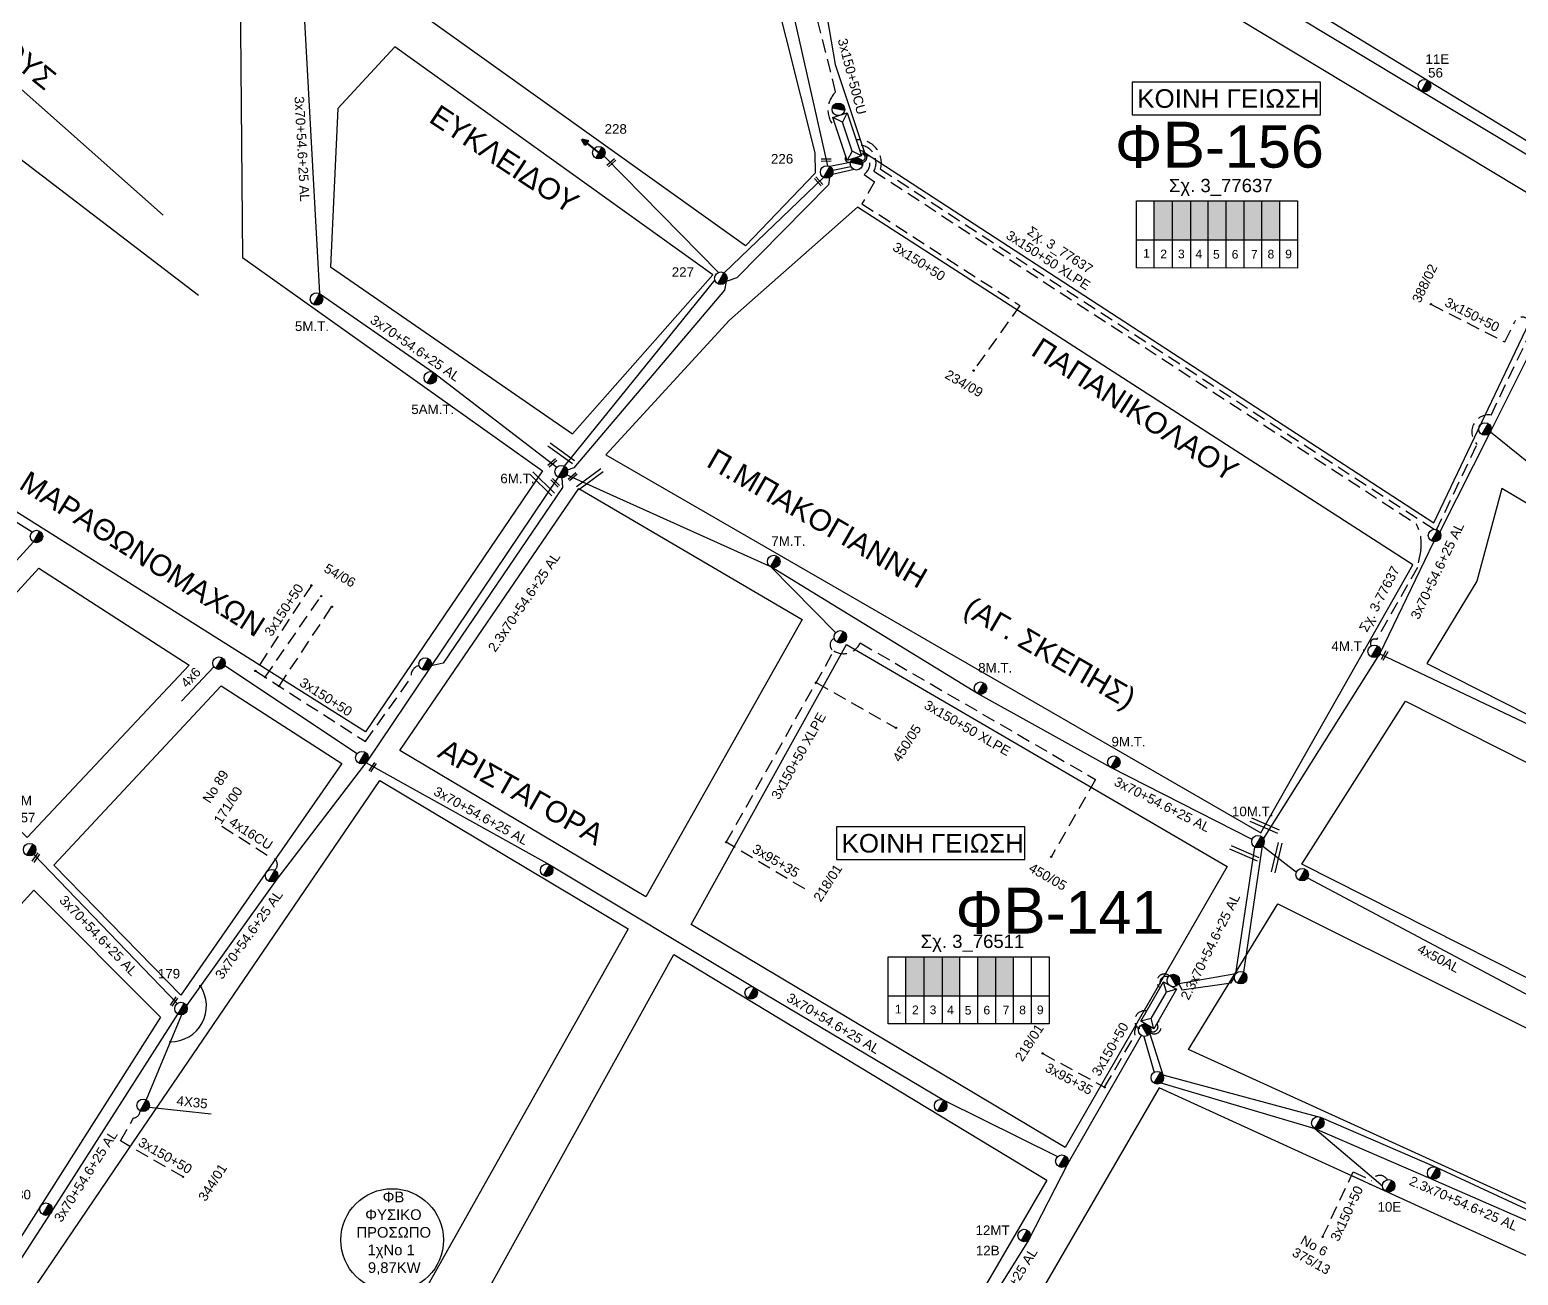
# Model space of a CAD drawing. Header units: millimetres. Extents: x 1138 to 9186, y 1584 to 2927.
# Drawn here: x 8477.2 to 8757.7, y 2413.9 to 2648.6 of the extents above; entities that cross this region are included whole.
import ezdxf
from ezdxf.enums import TextEntityAlignment as Align

# ---------------------------------------------------------------- set-up
doc = ezdxf.new("R2010")
doc.units = ezdxf.units.MM
doc.linetypes.add('DASHED', pattern=[19.05, 12.7, -6.35])
for name, color, linetype, lineweight in [('3x150+50', 7, 'Continuous', 30), ('3x150+50 XLPE', 7, 'SYN_LINE', 30), ('3x150+50CU', 7, 'Continuous', 30), ('3x70+54.6+25 AL', 7, 'SYN_LINE', 30), ('3x95+35', 7, 'Continuous', 30), ('4x120+25 AL', 7, 'SYN_LINE', 30), ('4x16CU', 7, 'Continuous', 30), ('4X35', 7, 'DASHED', 30), ('4x50AL', 7, 'Continuous', 30), ('4x6', 7, 'SYN_LINE', 30), ('Υπόβαθρο ΔΕΗ', 7, 'Continuous', 30)]:
    doc.layers.add(name, color=color, linetype=linetype, lineweight=lineweight)
for name, color, linetype in [('Pillar OTE', 7, 'Continuous'), ('TEXT ΚΑΛΩΔΙΩΝ', 7, 'Continuous'), ('Άγνωστα', 7, 'Continuous'), ('Επίτονοι', 7, 'Continuous'), ('Επιγραφές - Σχήματα', 7, 'Continuous'), ('Καλώδια ΧΤ   3x150AL+50CU', 7, 'DASHED'), ('Μηχανική τομή', 7, 'Continuous'), ('Στύλος ΦΜ', 7, 'Continuous'), ('Στύλος ΦΜ @ 1', 7, 'Continuous'), ('Συνδέσεις', 7, 'Continuous'), ('Τομή', 7, 'Continuous'), ('Υποσταθμός εναέριος 2 στύλων', 7, 'Continuous'), ('Υποσταθμός πόλεως', 7, 'Continuous')]:
    doc.layers.add(name, color=color, linetype=linetype)
doc.styles.add('arial', font='arial.ttf')
doc.styles.get("Standard").update_dxf_attribs({"font": 'arial.ttf'})
doc.linetypes.add('SYN_LINE', pattern='A,0.5,-0.0001,["/\\/\\/\\/",Standard,S=0.1,R=0,X=0,Y=-0.05],-0.25', length=0.7501)

# ---------------------------------------------------------------- blocks, each defined once
blk = doc.blocks.new('ΥΠΑΡΧΩΝ ΤΣΙΜΕΝΤΕΝΙΟΣ ΣΤΥΛΟΣ')
at = {"layer": 'Στύλος ΦΜ'}
blk.add_hatch(color=7, dxfattribs=at).paths.add_polyline_path([(-1.29, -2.28, 0.574793), (2.62, 0, 0.268822), (1.3, 2.27)])
at = {"layer": 'Στύλος ΦΜ', "color": 7}
blk.add_line((-1.29, -2.28), (1.3, 2.27), dxfattribs=at)
blk.add_circle((0, 0), 2.62, dxfattribs=at)
at = {"layer": 'Στύλος ΦΜ', "flags": 4}
for tag, p in [('ΤΥΠΟΣ', (-4.91, 3.03)), ('ΑΡΙΘΜΟΣ', (-4.68, 8.05))]:
    blk.add_attdef(tag, p, '', height=4, dxfattribs=at)
blk = doc.blocks.new('ΥΠΟΣΤΑΘΜΟΣ ΕΝΑΕΡΙΟΣ ΕΠΙ 2 ΣΤΥΛΩΝ')
at = {"layer": 'Υποσταθμός εναέριος 2 στύλων', "linetype": 'Continuous'}
for points in [[(-11.97, -2.11, 0.574793), (-8.45, -0.07, 0.268822), (-9.64, 1.98)], [(9.68, -2.15, 0.574793), (13.19, -0.1, 0.268822), (12.01, 1.95)]]:
    blk.add_hatch(color=256, dxfattribs=at).paths.add_polyline_path(points)
for p, q in [((-11.97, -2.11), (-9.64, 1.98)), ((9.68, -2.15), (12.01, 1.95))]:
    blk.add_line(p, q, dxfattribs=at)
for centre in [(-10.81, -0.07), (10.84, -0.1)]:
    blk.add_circle(centre, 2.36, dxfattribs=at)
at = {"layer": 'Υποσταθμός πόλεως', "linetype": 'Continuous', "ltscale": 40}
blk.add_lwpolyline([(-8.57, 2.82), (8.57, 2.82), (8.57, -2.82), (-8.57, -2.82)], close=True, dxfattribs=at)
for points in [[(-5.75, 0), (-8.57, 2.82)], [(-8.57, -2.82), (-5.75, 0)], [(-5.75, 0), (5.75, 0)], [(5.75, 0), (8.57, 2.82)], [(8.57, -2.82), (5.75, 0)]]:
    blk.add_lwpolyline(points, dxfattribs=at)
at = {"layer": 'Υποσταθμός εναέριος 2 στύλων', "ltscale": 40, "flags": 1}
for tag, p in [('ΜΕΤΑΣΧΗΜΑΤΙΣΜΟΣ', (14.09, 2.51)), ('ΙΣΧΥΣ', (14.07, -0.28)), ('ΑΡΙΘΜΟΣ', (14.19, -3))]:
    blk.add_attdef(tag, p, '', height=1.8, dxfattribs=at)
blk = doc.blocks.new('ΕΠΙΤΟΝΟΣ')
at = {"layer": 'Επίτονοι', "lineweight": 40, "ltscale": 40}
blk.add_hatch(color=256, dxfattribs=at).paths.add_polyline_path([(-1.13, 6.47), (0, 9.1), (1.13, 6.47)])
for p, q in [((-1.13, 6.47), (0, 9.1)), ((1.13, 6.47), (-1.13, 6.47)), ((-1.13, 6.47), (0, 6.47)), ((0, 9.1), (1.13, 6.47)), ((0, 6.47), (0, 0))]:
    blk.add_line(p, q, dxfattribs=at)
blk = doc.blocks.new('ΤΟΜΗ')
at = {"layer": 'Τομή', "ltscale": 40}
for p, q in [((-5.7, 0), (17.1, 0)), ((-5.7, -2.8), (17.1, -2.8))]:
    blk.add_line(p, q, dxfattribs=at)
blk = doc.blocks.new('ΜΗΧΑΝΙΚΗ ΤΟΜΗ')
at = {"layer": 'Μηχανική τομή', "ltscale": 40}
for p, q in [((-1.9, 0.8), (5.7, 0.8)), ((-1.9, -0.8), (5.7, -0.8))]:
    blk.add_line(p, q, dxfattribs=at)
blk = doc.blocks.new('_ΣΥΝΔΕΣΗ')
at = {"layer": 'Συνδέσεις', "linetype": 'SYN_LINE', "ltscale": 40}
blk.add_hatch(color=256, dxfattribs=at).paths.add_polyline_path([(0.5, 0, 1), (-0.5, 0, 1)])
at = {"layer": 'Συνδέσεις'}
blk.add_circle((0, 0), 0.5, dxfattribs=at)

msp = doc.modelspace()

# ---------------------------------------------------------------- hatches: boundary and pattern name
at = {"layer": 'Καλώδια ΧΤ   3x150AL+50CU', "linetype": 'DASHED', "lineweight": -3, "ltscale": 0.2}
h = msp.add_hatch(color=1, dxfattribs=at)
h.dxf.hatch_style = 1
h.paths.add_polyline_path([(8692.54, 2616.39), (8689.1, 2616.39), (8689.1, 2609.03), (8692.54, 2609.03)])
h = msp.add_hatch(color=62, dxfattribs=at)
h.dxf.hatch_style = 1
h.paths.add_polyline_path([(8692.54, 2609.03), (8695.98, 2609.02), (8695.98, 2616.39), (8692.54, 2616.39)])
h = msp.add_hatch(color=151, dxfattribs=at)
h.dxf.hatch_style = 1
h.paths.add_polyline_path([(8699.28, 2616.39), (8695.98, 2616.39), (8695.98, 2609.02), (8699.28, 2609.02)])
h = msp.add_hatch(color=6, dxfattribs=at)
h.dxf.hatch_style = 1
h.paths.add_polyline_path([(8702.57, 2616.39), (8699.28, 2616.39), (8699.28, 2609.02), (8702.57, 2609.02)])
h = msp.add_hatch(color=2, dxfattribs=at)
h.dxf.hatch_style = 1
h.paths.add_polyline_path([(8705.96, 2616.38), (8702.66, 2616.38), (8702.66, 2609.02), (8705.96, 2609.01)])
h = msp.add_hatch(color=27, dxfattribs=at)
h.dxf.hatch_style = 1
h.paths.add_polyline_path([(8709.36, 2616.38), (8706.06, 2616.38), (8706.06, 2609.01), (8709.36, 2609.01)])
h = msp.add_hatch(color=30, dxfattribs=at)
h.dxf.hatch_style = 1
h.paths.add_polyline_path([(8712.69, 2616.38), (8709.4, 2616.38), (8709.4, 2609.01), (8712.69, 2609.01)])
h = msp.add_hatch(color=1, dxfattribs=at)
h.dxf.hatch_style = 1
h.paths.add_polyline_path([(8645.75, 2473.91), (8642.31, 2473.91), (8642.31, 2466.55), (8645.75, 2466.55)])
h = msp.add_hatch(color=85, dxfattribs=at)
h.dxf.hatch_style = 1
h.paths.add_polyline_path([(8645.75, 2466.55), (8649.19, 2466.55), (8649.19, 2473.91), (8645.75, 2473.91)])
h = msp.add_hatch(color=173, dxfattribs=at)
h.dxf.hatch_style = 1
h.paths.add_polyline_path([(8652.49, 2473.91), (8649.19, 2473.91), (8649.19, 2466.55), (8652.49, 2466.54)])
h = msp.add_hatch(color=2, dxfattribs=at)
h.dxf.hatch_style = 1
h.paths.add_polyline_path([(8659.17, 2473.91), (8655.88, 2473.91), (8655.87, 2466.54), (8659.17, 2466.54)])
h = msp.add_hatch(color=30, dxfattribs=at)
h.dxf.hatch_style = 1
h.paths.add_polyline_path([(8662.57, 2473.9), (8659.27, 2473.9), (8659.27, 2466.54), (8662.57, 2466.53)])

# ---------------------------------------------------------------- linework, layer by layer
at = {"lineweight": -3, "ltscale": 0.2}
msp.add_circle((8545.52, 2420.51), 9.67, dxfattribs=at)
at = {"layer": '3x150+50', "color": 30, "linetype": 'DASHED', "lineweight": -3, "ltscale": 0.2}
for points in [[(8633.59, 2625.93, -0.655441), (8634.43, 2621.37), (8636.39, 2619.94), (8634.03, 2615.84), (8663.81, 2596.65), (8655.08, 2584.39)], [(8691.95, 2470.31, 1.061208), (8690.25, 2468.06, -1.390738)]]:
    msp.add_lwpolyline(points, format="xyb", dxfattribs=at)
at = {"layer": '3x150+50', "color": 6, "linetype": 'DASHED', "lineweight": -3, "ltscale": 0.2}
msp.add_lwpolyline([(8741.25, 2596.89), (8755.15, 2589.78), (8757.09, 2593.63, -0.764867), (8759.95, 2593.05, -0.710555)], format="xyb", dxfattribs=at)
at = {"layer": '3x150+50', "color": 27, "linetype": 'DASHED', "lineweight": -3, "ltscale": 0.2}
msp.add_lwpolyline([(8530.29, 2543.89), (8519.76, 2527.78), (8540.47, 2514.46), (8549.12, 2526.54, -0.403876), (8550.6, 2528.8, 624.858753)], format="xyb", dxfattribs=at)
for points in [[(8521.59, 2526.6), (8532.14, 2541.89)], [(8524.2, 2524.92), (8534.16, 2539.88)]]:
    msp.add_lwpolyline(points, dxfattribs=at)
at = {"layer": '3x150+50', "color": 2, "linetype": 'DASHED', "lineweight": -3, "ltscale": 0.2}
msp.add_lwpolyline([(8691.75, 2470.1, 0.773606), (8690.43, 2468.38, 0.224021)], format="xyb", dxfattribs=at)
at = {"layer": '3x150+50', "color": 173, "linetype": 'DASHED', "lineweight": -3, "ltscale": 0.2}
for points in [[(8686.18, 2460.41, -0.814878), (8687.72, 2463.66, 15.444082)], [(8679.77, 2449.3), (8685.47, 2459.12, -0.236374), (8685.8, 2460.79)], [(8720.84, 2421.1), (8726.62, 2433.37), (8730.1, 2431.74, -0.59204), (8733.04, 2431.88, 14.319784)]]:
    msp.add_lwpolyline(points, format="xyb", dxfattribs=at)
at = {"layer": '3x150+50', "color": 85, "linetype": 'DASHED', "lineweight": -3, "ltscale": 0.2}
for points in [[(8688.39, 2459.6, 1.009917), (8689.85, 2461.73, 107.592103)], [(8506.14, 2432.42), (8494.34, 2439.17), (8496.79, 2443.51, 0.391225), (8498.02, 2444.86, -1.832592)]]:
    msp.add_lwpolyline(points, format="xyb", dxfattribs=at)
at = {"layer": '3x150+50', "color": 1, "linetype": 'DASHED', "lineweight": -3, "ltscale": 0.2}
msp.add_lwpolyline([(8688.46, 2459.84, 0.797207), (8689.61, 2461.31, -90.150079)], format="xyb", dxfattribs=at)
at = {"layer": '3x150+50 XLPE', "color": 2, "linetype": 'DASHED', "lineweight": -3, "ltscale": 0.2}
for points in [[(8632.95, 2627.86, -0.533135), (8637.52, 2622.34), (8742.22, 2554.22), (8749.96, 2570.48, -0.729508), (8752.59, 2576.01), (8759.28, 2590.04, 0.876727), (8762.02, 2595.78), (8771.41, 2615.52, -0.977185), (8771.6, 2616.93)], [(8608.47, 2495.48), (8628.75, 2531.54, -0.635116), (8628.82, 2533.91, -1.494871)], [(8628.75, 2531.54, 0.451055), (8633.71, 2533.04), (8678.04, 2507.31), (8669.69, 2492.7)]]:
    msp.add_lwpolyline(points, format="xyb", dxfattribs=at)
at = {"layer": '3x150+50 XLPE', "color": 6, "linetype": 'DASHED', "lineweight": -3, "ltscale": 0.2}
msp.add_lwpolyline([(8633.28, 2626.87, -0.584401), (8636.28, 2621.96), (8738.55, 2555.42, -0.153113), (8739.36, 2550.62), (8738.71, 2547.29), (8731.01, 2533.7, 0.778187), (8729.99, 2532.51)], format="xyb", dxfattribs=at)
at = {"layer": '3x150+50 XLPE', "color": 27, "linetype": 'DASHED', "lineweight": -3, "ltscale": 0.2}
msp.add_lwpolyline([(8634.14, 2623.65, 1.119608), (8633.77, 2625.39, -0.01958)], format="xyb", dxfattribs=at)
at = {"layer": '3x150+50 XLPE', "color": 62, "linetype": 'DASHED', "lineweight": -3, "ltscale": 0.2}
msp.add_lwpolyline([(8633.99, 2624, 1.302941), (8633.85, 2625.15, 1.286004)], format="xyb", dxfattribs=at)
at = {"layer": '3x150+50 XLPE', "color": 1, "linetype": 'DASHED', "lineweight": -3, "ltscale": 0.2}
msp.add_lwpolyline([(8631.89, 2623.73, -0.815399), (8631.02, 2624.73, -1.132068)], format="xyb", dxfattribs=at)
at = {"layer": '3x150+50 XLPE', "color": 2, "linetype": 'DASHED', "lineweight": -3, "ltscale": 0.2}
msp.add_lwpolyline([(8625.4, 2525.59), (8640.45, 2517.06)], dxfattribs=at)
at = {"layer": '3x150+50CU', "color": 151, "linetype": 'DASHED', "lineweight": -3, "ltscale": 0.2}
msp.add_lwpolyline([(8645.3, 2655.13), (8625.61, 2650.48), (8629.04, 2636.85, 0.441338), (8629.31, 2629.89, -56.532662)], format="xyb", dxfattribs=at)
at = {"layer": '3x70+54.6+25 AL', "color": 62, "linetype": 'SYN_LINE', "lineweight": -3, "ltscale": 15}
for points in [[(8649.9, 2692.8), (8680.97, 2672.24), (8712.73, 2653.13), (8739.47, 2637.06), (8771.36, 2617.88)], [(8627.61, 2622.97), (8619.36, 2659.53)]]:
    msp.add_lwpolyline(points, dxfattribs=at)
at = {"layer": '3x70+54.6+25 AL', "color": 151, "linetype": 'SYN_LINE', "lineweight": -3, "ltscale": 15}
msp.add_lwpolyline([(8528.84, 2653.63), (8531.85, 2598.89), (8553.3, 2584.05), (8576.55, 2566.16)], dxfattribs=at)
at = {"layer": '3x70+54.6+25 AL', "color": 1, "linetype": 'SYN_LINE', "lineweight": -3, "ltscale": 15}
for points in [[(8607, 2602.87), (8585.46, 2624.82)], [(8626.81, 2620.79), (8608.05, 2602.81)], [(8606.32, 2601.49), (8577.96, 2566.34)], [(8505.01, 2465.06), (8477.99, 2493.2)], [(8432.59, 2367.19), (8442.38, 2376.84), (8460.82, 2394.08), (8481.26, 2425.69), (8505.15, 2463.1)], [(8690.74, 2451.63), (8720.54, 2443.6), (8742.34, 2434.15), (8774.17, 2419.41), (8783.32, 2455.86)]]:
    msp.add_lwpolyline(points, dxfattribs=at)
at = {"layer": '3x70+54.6+25 AL', "color": 1, "linetype": 'SYN_LINE', "lineweight": -3, "ltscale": 5}
msp.add_lwpolyline([(8631.85, 2623.59), (8627.98, 2622.84)], dxfattribs=at)
at = {"layer": '3x70+54.6+25 AL', "color": 62, "linetype": 'SYN_LINE', "lineweight": -3, "ltscale": 4}
msp.add_lwpolyline([(8631.96, 2622.81), (8628.54, 2622.07)], dxfattribs=at)
at = {"layer": '3x70+54.6+25 AL', "color": 27, "linetype": 'SYN_LINE', "lineweight": -3, "ltscale": 15}
for points in [[(8627.95, 2620.78), (8627.75, 2619.37), (8610.45, 2601.86), (8608.46, 2601.16), (8608.12, 2599.53), (8579.78, 2566.04), (8578.52, 2565.6)], [(8577.51, 2564.15), (8577.64, 2562.32), (8555.1, 2529.26), (8552.87, 2528.76)]]:
    msp.add_lwpolyline(points, dxfattribs=at)
at = {"layer": '3x70+54.6+25 AL', "color": 27, "linetype": 'SYN_LINE', "lineweight": -3, "ltscale": 5}
msp.add_lwpolyline([(8632.56, 2622.26), (8628.48, 2621.37)], dxfattribs=at)
at = {"layer": '3x70+54.6+25 AL', "color": 6, "linetype": 'SYN_LINE', "lineweight": -3, "ltscale": 15}
for points in [[(8742.95, 2553.91), (8752.47, 2572.82), (8762.09, 2592.05), (8772.98, 2616.59)], [(8752.47, 2572.82), (8765.48, 2562.35), (8797.24, 2543.27), (8819.28, 2529.92)], [(8709.71, 2496.13), (8731.65, 2531.02), (8741.82, 2552.13)], [(8731.65, 2531.02), (8759.97, 2517.54)]]:
    msp.add_lwpolyline(points, dxfattribs=at)
at = {"layer": '3x70+54.6+25 AL', "color": 85, "linetype": 'SYN_LINE', "lineweight": -3, "ltscale": 15}
for points in [[(8576.8, 2564.3), (8552.69, 2528.39), (8540.91, 2510.98), (8523.8, 2488.54), (8506.75, 2464.71)], [(8513.98, 2528.82), (8538.92, 2512.19)], [(8540.54, 2510.49), (8575.2, 2491.23), (8613.75, 2468.12), (8649.46, 2446.86)], [(8505.82, 2462.95), (8499.18, 2446.91)], [(8686.68, 2459.05), (8672.82, 2434.93), (8665.42, 2420.5), (8647.76, 2392.11)], [(8649.46, 2446.86), (8670.91, 2436.22)]]:
    msp.add_lwpolyline(points, dxfattribs=at)
at = {"layer": '3x70+54.6+25 AL', "color": 2, "linetype": 'SYN_LINE', "lineweight": -3, "ltscale": 15}
for points in [[(8707.56, 2496.02), (8680.93, 2509.56), (8655.81, 2523.49), (8616.84, 2547.37), (8578.4, 2564.73)], [(8616.84, 2547.37), (8629.08, 2534.99)], [(8705.99, 2470.99), (8709.51, 2494.78)]]:
    msp.add_lwpolyline(points, dxfattribs=at)
at = {"layer": '3x70+54.6+25 AL', "color": 133, "linetype": 'SYN_LINE', "lineweight": -3, "ltscale": 15}
msp.add_lwpolyline([(8450.63, 2522.75), (8467, 2540.19), (8477.93, 2552.09)], dxfattribs=at)
at = {"layer": '3x70+54.6+25 AL', "color": 30, "linetype": 'SYN_LINE', "lineweight": -3, "ltscale": 13}
msp.add_lwpolyline([(8693.75, 2468.85), (8704.49, 2470.72), (8708.08, 2494.57)], dxfattribs=at)
at = {"layer": '3x70+54.6+25 AL', "color": 2, "linetype": 'SYN_LINE', "lineweight": -3, "ltscale": 10}
msp.add_lwpolyline([(8693.75, 2468.85), (8694.3, 2467.66), (8703.6, 2469), (8704.22, 2470.01)], dxfattribs=at)
at = {"layer": '3x70+54.6+25 AL', "color": 173, "linetype": 'SYN_LINE', "lineweight": -3, "ltscale": 9}
msp.add_lwpolyline([(8687.18, 2458.88), (8689.11, 2452.11)], dxfattribs=at)
at = {"layer": '3x70+54.6+25 AL', "color": 1, "linetype": 'SYN_LINE', "lineweight": -3, "ltscale": 10}
msp.add_lwpolyline([(8688.28, 2459.39), (8690.74, 2451.63)], dxfattribs=at)
at = {"layer": '3x70+54.6+25 AL', "color": 173, "linetype": 'SYN_LINE', "lineweight": -3, "ltscale": 15}
for points in [[(8690.34, 2450.11), (8719.37, 2441.55), (8741.18, 2432.1), (8772.41, 2418.45)], [(8719.37, 2441.55), (8732.11, 2430.73)]]:
    msp.add_lwpolyline(points, dxfattribs=at)
at = {"layer": '3x95+35', "color": 2, "linetype": 'DASHED', "lineweight": -3, "ltscale": 0.2}
msp.add_lwpolyline([(8623.25, 2486.67), (8608.47, 2495.48)], dxfattribs=at)
at = {"layer": '3x95+35', "color": 173, "linetype": 'DASHED', "lineweight": -3, "ltscale": 0.2}
msp.add_lwpolyline([(8668.1, 2455.65), (8679.77, 2449.3)], dxfattribs=at)
at = {"layer": '4x120+25 AL', "color": 133, "linetype": 'SYN_LINE', "lineweight": -3, "ltscale": 15}
msp.add_lwpolyline([(8477.69, 2553.96), (8459.03, 2565.55)], dxfattribs=at)
at = {"layer": '4x16CU', "color": 85, "linetype": 'DASHED', "lineweight": -3, "ltscale": 0.2}
msp.add_lwpolyline([(8513.44, 2498.53), (8522.46, 2492.75, -0.679286), (8523.4, 2490.2, -7.9032)], format="xyb", dxfattribs=at)
at = {"layer": '4X35', "color": 85, "linetype": 'SYN_LINE', "lineweight": -3, "ltscale": 15}
msp.add_lwpolyline([(8499.73, 2445.56), (8511.42, 2444.29)], dxfattribs=at)
at = {"layer": '4x50AL', "color": 1, "linetype": 'Continuous', "lineweight": -3, "ltscale": 0.2}
for points in [[(8709.51, 2494.78), (8715.9, 2489.85)], [(8718.01, 2488.79), (8759.69, 2466.59), (8783.32, 2455.86), (8806.91, 2443.06), (8833.02, 2429.28), (8859.3, 2417.86)]]:
    msp.add_lwpolyline(points, dxfattribs=at)
at = {"layer": '4x6', "color": 85, "linetype": 'SYN_LINE', "lineweight": -3, "ltscale": 10}
msp.add_lwpolyline([(8505.82, 2522.08), (8511.93, 2528.53)], dxfattribs=at)
at = {"layer": 'Pillar OTE', "lineweight": -3, "ltscale": 40}
for points in [[(8685.77, 2603.75), (8685.77, 2616.39), (8716.11, 2616.39), (8716.1, 2603.72), (8685.77, 2603.75)], [(8689.1, 2603.75), (8689.1, 2616.39)], [(8692.54, 2603.74), (8692.54, 2616.39)], [(8695.98, 2603.74), (8695.98, 2616.39)], [(8699.28, 2603.74), (8699.28, 2616.39)], [(8702.66, 2603.73), (8702.66, 2616.39)], [(8706.06, 2603.73), (8706.06, 2616.39)], [(8709.4, 2603.73), (8709.4, 2616.39)], [(8712.78, 2603.72), (8712.79, 2616.39)], [(8685.77, 2609.03), (8716.1, 2609)], [(8638.98, 2461.27), (8638.98, 2473.91), (8669.32, 2473.91), (8669.32, 2461.25), (8638.98, 2461.28)], [(8642.31, 2461.27), (8642.31, 2473.91)], [(8645.75, 2461.27), (8645.75, 2473.91)], [(8649.19, 2461.27), (8649.19, 2473.91)], [(8652.49, 2461.26), (8652.49, 2473.91)], [(8655.87, 2461.26), (8655.88, 2473.91)], [(8659.27, 2461.26), (8659.27, 2473.91)], [(8662.61, 2461.25), (8662.61, 2473.91)], [(8666, 2461.25), (8666, 2473.91)], [(8638.98, 2466.56), (8669.32, 2466.53)]]:
    msp.add_lwpolyline(points, dxfattribs=at)
at = {"layer": 'Επιγραφές - Σχήματα', "color": 190, "lineweight": -3}
for points in [[(8684.95, 2632.59), (8720.47, 2632.59), (8720.47, 2638.77), (8684.95, 2638.77)], [(8629.24, 2492.21), (8664.76, 2492.21), (8664.76, 2498.38), (8629.24, 2498.38)]]:
    msp.add_lwpolyline(points, close=True, dxfattribs=at)
at = {"layer": 'Υπόβαθρο ΔΕΗ', "lineweight": -3}
msp.add_lwpolyline([(8675.65, 2782.47), (8698.1, 2761.48), (8663.2, 2720.86), (8620.27, 2670.83, 0.233886), (8616.99, 2657.97), (8625.17, 2625.45), (8625.22, 2621.62), (8612.08, 2607.91), (8548.81, 2653.16), (8641.55, 2751.23), (8675.65, 2782.47)], format="xyb", dxfattribs=at)
for points in [[(8692.2, 2682.89), (8733.79, 2732.97), (8704.81, 2756), (8651.17, 2693.66), (8773.37, 2619.12), (8809.46, 2685.36), (8770.2, 2708.27), (8740.82, 2727.72), (8699.53, 2678.86)], [(8502.36, 2613.69), (8403.01, 2701.89), (8426.02, 2737.98), (8472.33, 2696.09), (8460.61, 2684.26)], [(8468.08, 2676.59), (8480.89, 2688.27), (8516.89, 2655.86), (8517.31, 2605.72), (8573.86, 2565.51), (8540.52, 2516.28), (8431.76, 2584.81)], [(8645.38, 2686.63), (8628.89, 2668.07), (8627.02, 2663.89), (8626.06, 2659.38), (8629.02, 2642.11), (8634.55, 2625.47), (8741.81, 2555.69), (8768.73, 2612.22), (8645.38, 2686.63)], [(8509.01, 2598.55), (8465.91, 2631.49), (8448.53, 2646.19), (8386.7, 2577.71), (8412.11, 2560.58), (8448.94, 2523.91), (8473.2, 2550.19), (8430.63, 2577.88)], [(8546, 2645.42), (8535.28, 2633.79), (8533.87, 2603.94), (8579.48, 2572.44), (8605.95, 2602.41), (8546, 2645.42)], [(8580.72, 2562.15), (8622.8, 2537.47), (8593.31, 2485.21), (8546.98, 2512.78), (8580.72, 2562.15)], [(8690.07, 2449.2), (8655.22, 2389.21), (8738.14, 2352.28), (8763.03, 2415.85), (8690.07, 2449.2)]]:
    msp.add_lwpolyline(points, dxfattribs=at)
for points in [[(8633.21, 2615.18), (8609.09, 2593.87), (8585.76, 2568.52), (8709.2, 2497.25), (8737.84, 2547.78)], [(8754.61, 2562.14), (8749.93, 2544.67), (8740.48, 2529.15), (8803.07, 2497.42), (8817.55, 2524.8)], [(8478.94, 2547.16), (8507.24, 2528.84), (8476.76, 2496.38), (8453.7, 2519.56)], [(8631.16, 2532.73), (8702.87, 2490.94), (8672.35, 2437.95), (8601.89, 2480)], [(8513.31, 2524.97), (8536.06, 2510.34), (8505.71, 2466.68), (8481.78, 2491.19)], [(8736.43, 2522.06), (8799.69, 2490.08), (8782.95, 2458.01), (8716.91, 2491.33)], [(8543.17, 2507.12), (8590.02, 2479.14), (8508.55, 2334.24), (8441.41, 2368.15), (8463.14, 2390.07), (8493.94, 2374.57), (8497.7, 2380.57), (8467.54, 2395.92), (8495.7, 2437.43)], [(8477.98, 2486.48), (8501.85, 2462.51), (8472.91, 2416.88), (8441.07, 2445.71)], [(8712.43, 2483.9), (8779.38, 2450.44), (8765.95, 2424.29), (8695.55, 2456.42)], [(8598.61, 2474.33), (8668.85, 2431.78), (8588.87, 2294.31), (8518.3, 2329.33)]]:
    msp.add_lwpolyline(points, close=True, dxfattribs=at)
at = {"layer": 'Υπόβαθρο ΔΕΗ', "color": 7, "linetype": 'DASHED', "lineweight": -3, "ltscale": 0.2}
msp.add_lwpolyline([(8726.16, 2432.71), (8729.89, 2431)], dxfattribs=at)
at = {"layer": 'Υπόβαθρο ΔΕΗ', "lineweight": -3}
msp.add_arc((8503.73, 2464.64), 6.79, 269.8202, 33.5761, dxfattribs=at)

# ---------------------------------------------------------------- block references
at = {"layer": 'Επίτονοι', "lineweight": -3, "xscale": 0.4499999999998181, "yscale": 0.4499999999998181, "zscale": 0.4499999999998181, "rotation": 51.61241502813945}
msp.add_blockref('ΕΠΙΤΟΝΟΣ', (8584.47, 2625.46), dxfattribs=at)
at = {"layer": 'Μηχανική τομή', "lineweight": -3, "zscale": 0.4999999999999997}
for p, xscale, yscale, rotation in [((8586.48, 2623.27), 0.2499999999999996, 0.2499999999999996, 40.9511692356796), ((8627.76, 2624.03), 0.2499999999999998, 0.2499999999999998, 180.7035220162898), ((8626.18, 2619.7), 0.2499999999999997, 0.2499999999999997, 132.621146665106), ((8575.32, 2566.7), 0.2499999999999996, 0.2499999999999996, 40.95116923567961), ((8575.92, 2563.57), 0.2499999999999996, 0.2499999999999996, 315.1393320290185), ((8579.17, 2564.11), 0.2499999999999996, 0.2499999999999996, 40.9511692356796), ((8732.33, 2530.3), 0.2499999999999996, 0.2499999999999996, 61.40800938853786), ((8542.1, 2510.03), 0.2499999999999996, 0.2499999999999996, 235.3314598932324), ((8478.62, 2492.95), 0.2499999999999996, 0.2499999999999996, 235.3314598932324), ((8504.66, 2465.84), 0.2499999999999996, 0.2499999999999996, 235.3314598932324)]:
    msp.add_blockref('ΜΗΧΑΝΙΚΗ ΤΟΜΗ', p, dxfattribs=dict(at, xscale=xscale, yscale=yscale, rotation=rotation))
at = {"layer": 'Στύλος ΦΜ @ 1', "lineweight": -3, "ltscale": 40}
ref = msp.add_blockref('ΥΠΑΡΧΩΝ ΤΣΙΜΕΝΤΕΝΙΟΣ ΣΤΥΛΟΣ', (8740.05, 2638.08), dxfattribs=dict(at, xscale=0.4499999999998182, yscale=0.4499999999998182, zscale=0.4499999999998182))
ref.add_attrib('ΤΥΠΟΣ', '56', (8740.72, 2639.63), dxfattribs={"layer": 'Στύλος ΦΜ', "height": 1.8, "flags": 4})
ref.add_attrib('ΑΡΙΘΜΟΣ', '11E', (8740.22, 2642.2), dxfattribs={"layer": 'Στύλος ΦΜ', "height": 1.8, "flags": 4})
ref = msp.add_blockref('ΥΠΑΡΧΩΝ ΤΣΙΜΕΝΤΕΝΙΟΣ ΣΤΥΛΟΣ', (8584.47, 2625.46), dxfattribs=dict(at, xscale=0.4499999999998181, yscale=0.4499999999998181, zscale=0.4499999999998181))
ref.add_attrib('ΤΥΠΟΣ', '228', (8585.55, 2629.03), dxfattribs={"layer": 'Στύλος ΦΜ', "height": 1.8, "flags": 4})
ref = msp.add_blockref('ΥΠΑΡΧΩΝ ΤΣΙΜΕΝΤΕΝΙΟΣ ΣΤΥΛΟΣ', (8627.39, 2621.81), dxfattribs=dict(at, xscale=0.4499999999998181, yscale=0.4499999999998181, zscale=0.4499999999998181))
ref.add_attrib('ΤΥΠΟΣ', '226', (8616.9, 2623.41), dxfattribs={"layer": 'Στύλος ΦΜ', "height": 1.8, "flags": 4})
ref = msp.add_blockref('ΥΠΑΡΧΩΝ ΤΣΙΜΕΝΤΕΝΙΟΣ ΣΤΥΛΟΣ', (8607.46, 2601.79), dxfattribs=dict(at, xscale=0.4499999999998181, yscale=0.4499999999998181, zscale=0.4499999999998181))
ref.add_attrib('ΤΥΠΟΣ', '227', (8598.2, 2602.06), dxfattribs={"layer": 'Στύλος ΦΜ', "height": 1.8, "flags": 4})
ref = msp.add_blockref('ΥΠΑΡΧΩΝ ΤΣΙΜΕΝΤΕΝΙΟΣ ΣΤΥΛΟΣ', (8531.27, 2597.87), dxfattribs=dict(at, xscale=0.4499999999998182, yscale=0.4499999999998182, zscale=0.4499999999998182))
ref.add_attrib('ΤΥΠΟΣ', '5M.T.', (8527.2, 2591.85), dxfattribs={"layer": 'Στύλος ΦΜ', "height": 1.8, "flags": 4})
ref = msp.add_blockref('ΥΠΑΡΧΩΝ ΤΣΙΜΕΝΤΕΝΙΟΣ ΣΤΥΛΟΣ', (8552.71, 2583.03), dxfattribs=dict(at, xscale=0.4499999999998182, yscale=0.4499999999998182, zscale=0.4499999999998182))
ref.add_attrib('ΤΥΠΟΣ', '5ΑM.T.', (8549.12, 2576.19), dxfattribs={"layer": 'Στύλος ΦΜ', "height": 1.8, "flags": 4})
at = {"layer": 'Στύλος ΦΜ @ 1', "lineweight": -3, "ltscale": 40, "xscale": 0.4499999999998181, "yscale": 0.4499999999998181, "zscale": 0.4499999999998181}
for p in [(8751.43, 2573.37), (8478.51, 2553.12), (8741.94, 2553.3), (8629.96, 2534.21), (8512.88, 2529.24), (8551.74, 2529.09), (8539.82, 2511.43), (8574.62, 2490.21), (8522.82, 2489.18), (8716.98, 2489.36), (8705.4, 2469.97), (8613.17, 2467.1), (8689.69, 2451.09), (8498.6, 2445.89), (8648.88, 2445.84), (8719.95, 2442.58), (8671.72, 2435.36), (8741.76, 2433.13)]:
    msp.add_blockref('ΥΠΑΡΧΩΝ ΤΣΙΜΕΝΤΕΝΙΟΣ ΣΤΥΛΟΣ', p, dxfattribs=at)
at = {"layer": 'Στύλος ΦΜ @ 1', "lineweight": -3, "ltscale": 40}
ref = msp.add_blockref('ΥΠΑΡΧΩΝ ΤΣΙΜΕΝΤΕΝΙΟΣ ΣΤΥΛΟΣ', (8577.38, 2565.32), dxfattribs=dict(at, xscale=0.4499999999998181, yscale=0.4499999999998181, zscale=0.4499999999998181))
ref.add_attrib('ΤΥΠΟΣ', '6M.T.', (8565.9, 2563.15), dxfattribs={"layer": 'Στύλος ΦΜ', "height": 1.8, "flags": 4})
ref = msp.add_blockref('ΥΠΑΡΧΩΝ ΤΣΙΜΕΝΤΕΝΙΟΣ ΣΤΥΛΟΣ', (8617.42, 2548.4), dxfattribs=dict(at, xscale=0.4499999999998181, yscale=0.4499999999998181, zscale=0.4499999999998181))
ref.add_attrib('ΤΥΠΟΣ', '7M.T.', (8616.97, 2551.35), dxfattribs={"layer": 'Στύλος ΦΜ', "height": 1.8, "flags": 4})
ref = msp.add_blockref('ΥΠΑΡΧΩΝ ΤΣΙΜΕΝΤΕΝΙΟΣ ΣΤΥΛΟΣ', (8730.57, 2531.48), dxfattribs=dict(at, xscale=0.4499999999998181, yscale=0.4499999999998181, zscale=0.4499999999998181))
ref.add_attrib('ΤΥΠΟΣ', '4M.T.', (8722.5, 2531.56), dxfattribs={"layer": 'Στύλος ΦΜ', "height": 1.8, "flags": 4})
ref = msp.add_blockref('ΥΠΑΡΧΩΝ ΤΣΙΜΕΝΤΕΝΙΟΣ ΣΤΥΛΟΣ', (8656.39, 2524.52), dxfattribs=dict(at, xscale=0.4499999999998181, yscale=0.4499999999998181, zscale=0.4499999999998181))
ref.add_attrib('ΤΥΠΟΣ', '8M.T.', (8655.94, 2527.47), dxfattribs={"layer": 'Στύλος ΦΜ', "height": 1.8, "flags": 4})
ref = msp.add_blockref('ΥΠΑΡΧΩΝ ΤΣΙΜΕΝΤΕΝΙΟΣ ΣΤΥΛΟΣ', (8681.51, 2510.58), dxfattribs=dict(at, xscale=0.4499999999998181, yscale=0.4499999999998181, zscale=0.4499999999998181))
ref.add_attrib('ΤΥΠΟΣ', '9M.T.', (8681.06, 2513.54), dxfattribs={"layer": 'Στύλος ΦΜ', "height": 1.8, "flags": 4})
ref = msp.add_blockref('ΥΠΑΡΧΩΝ ΤΣΙΜΕΝΤΕΝΙΟΣ ΣΤΥΛΟΣ', (8477.21, 2494.09), dxfattribs=dict(at, xscale=0.449999999999818, yscale=0.449999999999818, zscale=0.449999999999818))
ref.add_attrib('ΤΥΠΟΣ', '11M', (8472.76, 2502.47), dxfattribs={"layer": 'Στύλος ΦΜ', "height": 1.8, "flags": 4})
ref.add_attrib('ΑΡΙΘΜΟΣ', '1557', (8472.7, 2499.23), dxfattribs={"layer": 'Στύλος ΦΜ', "height": 1.8, "flags": 4})
ref = msp.add_blockref('ΥΠΑΡΧΩΝ ΤΣΙΜΕΝΤΕΝΙΟΣ ΣΤΥΛΟΣ', (8708.66, 2495.6), dxfattribs=dict(at, xscale=0.4499999999998181, yscale=0.4499999999998181, zscale=0.4499999999998181))
ref.add_attrib('ΤΥΠΟΣ', '10M.T.', (8703.76, 2500.39), dxfattribs={"layer": 'Στύλος ΦΜ', "height": 1.8, "flags": 4})
ref = msp.add_blockref('ΥΠΑΡΧΩΝ ΤΣΙΜΕΝΤΕΝΙΟΣ ΣΤΥΛΟΣ', (8505.73, 2464.13), dxfattribs=dict(at, xscale=0.449999999999818, yscale=0.449999999999818, zscale=0.449999999999818))
ref.add_attrib('ΤΥΠΟΣ', '179', (8501.37, 2469.81), dxfattribs={"layer": 'Στύλος ΦΜ', "height": 1.8, "flags": 4})
ref = msp.add_blockref('ΥΠΑΡΧΩΝ ΤΣΙΜΕΝΤΕΝΙΟΣ ΣΤΥΛΟΣ', (8733.29, 2430.73), dxfattribs=dict(at, xscale=0.4499999999998181, yscale=0.4499999999998181, zscale=0.4499999999998181))
ref.add_attrib('ΑΡΙΘΜΟΣ', '10Ε', (8731.19, 2425.85), dxfattribs={"layer": 'Στύλος ΦΜ', "height": 1.8, "flags": 4})
ref = msp.add_blockref('ΥΠΑΡΧΩΝ ΤΣΙΜΕΝΤΕΝΙΟΣ ΣΤΥΛΟΣ', (8480.28, 2426.33), dxfattribs=dict(at, xscale=0.4499999999998181, yscale=0.4499999999998181, zscale=0.4499999999998181))
ref.add_attrib('ΤΥΠΟΣ', '180', (8473.26, 2428.17), dxfattribs={"layer": 'Στύλος ΦΜ', "height": 1.8, "flags": 4})
ref = msp.add_blockref('ΥΠΑΡΧΩΝ ΤΣΙΜΕΝΤΕΝΙΟΣ ΣΤΥΛΟΣ', (8664.61, 2421.36), dxfattribs=dict(at, xscale=0.4499999999998181, yscale=0.4499999999998181, zscale=0.4499999999998181))
ref.add_attrib('ΤΥΠΟΣ', '12MT', (8655.44, 2421.45), dxfattribs={"layer": 'Στύλος ΦΜ', "height": 1.8, "flags": 4})
ref.add_attrib('ΑΡΙΘΜΟΣ', '12B', (8655.5, 2417.62), dxfattribs={"layer": 'Στύλος ΦΜ', "height": 1.8, "flags": 4})
at = {"layer": 'Συνδέσεις', "lineweight": -3, "xscale": 0.25, "yscale": 0.25, "zscale": 0.25}
for p in [(8741.25, 2596.89), (8655.08, 2584.39), (8530.29, 2543.89), (8532.14, 2541.89), (8534.16, 2539.88), (8519.76, 2527.78), (8521.59, 2526.61), (8524.2, 2524.93), (8625.4, 2525.59), (8640.45, 2517.07), (8608.47, 2495.48), (8669.69, 2492.71), (8509.39, 2468.4), (8686.18, 2460.41), (8503.71, 2457.86), (8668.11, 2455.69), (8679.77, 2449.3), (8506.14, 2432.42), (8720.84, 2421.1)]:
    msp.add_blockref('_ΣΥΝΔΕΣΗ', p, dxfattribs=at)
at = {"layer": 'Τομή', "lineweight": -3}
for p, xscale, yscale, zscale, rotation in [((8576.44, 2569.94), 0.2499999999999998, 0.2499999999999998, 0.2499999999999998, 323.9099678587634), ((8573.04, 2564.3), 0.2499999999999998, 0.2499999999999998, 0.2499999999999998, 315.5441563611196), ((8584.12, 2564.44), 0.2499999999999998, 0.2499999999999998, 0.2499999999999998, 216.3741321795129), ((8708.72, 2499.52), 0.2499999999999996, 0.2499999999999996, 0.2499999999999996, 336.6763386488662), ((8704.89, 2494.3), 0.2499999999999996, 0.2499999999999996, 0.2499999999999996, 336.6763386488662), ((8711.56, 2491.29), 0.2499999999999996, 0.2499999999999996, 0.2499999999999996, 76.6796390086678)]:
    msp.add_blockref('ΤΟΜΗ', p, dxfattribs=dict(at, xscale=xscale, yscale=yscale, zscale=zscale, rotation=rotation))
at = {"layer": 'Υποσταθμός εναέριος 2 στύλων', "lineweight": -3}
for p, xscale, yscale, zscale, rotation in [((8631.27, 2628.47), 0.4999999999999999, 0.4999999999999999, 0.4999999999999999, 108.392820165649), ((8689.97, 2464.75), 0.4999999999999997, 0.4999999999999997, 0.4999999999999997, 60.05935848453117)]:
    msp.add_blockref('ΥΠΟΣΤΑΘΜΟΣ ΕΝΑΕΡΙΟΣ ΕΠΙ 2 ΣΤΥΛΩΝ', p, dxfattribs=dict(at, xscale=xscale, yscale=yscale, zscale=zscale, rotation=rotation))

# ---------------------------------------------------------------- texts
at = {"lineweight": -3, "ltscale": 40, "char_height": 4, "width": 65.6312, "attachment_point": 1, "style": 'arial'}
for s, insert, rotation in [('ΣAΠΦOYΣ', (8461.43, 2657.21), 321.16), ('EYKΛEIΔOY', (8554.42, 2634.72), 326.5885), ('APIΣTAΓOPA', (8555.81, 2515.16), 330.5947)]:
    msp.add_mtext(s, dxfattribs=dict(at, insert=insert, rotation=rotation))
at = {"lineweight": -3, "ltscale": 30, "char_height": 1.63, "width": 11.2573, "attachment_point": 1}
for s, insert in [('1', (8687.02, 2607.31)), ('2', (8690.26, 2607.18)), ('3', (8693.59, 2607.18)), ('4', (8696.89, 2607.18)), ('5', (8700.19, 2607.1)), ('6', (8703.71, 2607.12)), ('7', (8707.34, 2607.12)), ('8', (8710.46, 2607.15)), ('9', (8713.79, 2607.18)), ('1', (8640.23, 2464.84)), ('2', (8643.47, 2464.7)), ('3', (8646.8, 2464.7)), ('4', (8650.1, 2464.7)), ('5', (8653.41, 2464.62)), ('6', (8656.93, 2464.65)), ('7', (8660.55, 2464.65)), ('8', (8663.67, 2464.68)), ('9', (8667, 2464.7))]:
    msp.add_mtext(s, dxfattribs=dict(at, insert=insert))
at = {"layer": 'TEXT ΚΑΛΩΔΙΩΝ', "linetype": 'Continuous', "lineweight": -3, "ltscale": 0.2}
for s, rotation, p in [('3x150+50CU', 284.5822, (8632.18, 2639.84)), ('3x70+54.6+25 AL', 273.1468, (8528.55, 2626.16)), ('3x150+50', 327.2141, (8644.8, 2604.95)), ('3x150+50 XLPE', 326.9516, (8669.15, 2605.2)), ('3x150+50', 332.9067, (8749.02, 2594.94)), ('3x70+54.6+25 AL', 325.3129, (8549.87, 2588.61)), ('3x70+54.6+25 AL', 64.273, (8742.45, 2546.65)), ('2.3x70+54.6+25 AL', 55.7154, (8570.38, 2540.76)), ('3x150+50', 56.8162, (8525.12, 2539.27)), ('4x6', 46.5093, (8507.57, 2526.55)), ('3x150+50', 327.2604, (8533.06, 2522.87)), ('3x150+50 XLPE', 329.865, (8653.91, 2517.03)), ('3x150+50 XLPE', 60.6465, (8622.09, 2511.75)), ('3x70+54.6+25 AL', 333.0528, (8690.63, 2502.61)), ('3x70+54.6+25 AL', 330.9394, (8562.26, 2500.48)), ('4x16CU', 327.372, (8518.92, 2497.15)), ('3x95+35', 329.1935, (8617.83, 2491.99)), ('3x70+54.6+25 AL', 313.8354, (8490.2, 2477.88)), ('3x70+54.6+25 AL', 54.4027, (8518.53, 2478.08)), ('2.3x70+54.6+25 AL', 63.5502, (8699.68, 2475.81)), ('4x50AL', 331.9628, (8742.7, 2473.6)), ('3x70+54.6+25 AL', 329.2321, (8628.65, 2461.35)), ('3x150+50', 59.8427, (8680.8, 2456.48)), ('3x95+35', 331.4461, (8673.07, 2450.89)), ('4X35', 353.808, (8507.83, 2446.49)), ('3x70+54.6+25 AL', 57.4468, (8487.78, 2432.55)), ('3x150+50', 330.2048, (8502.77, 2436.42)), ('2.3x70+54.6+25 AL', 336.3912, (8747.41, 2427.41)), ('3x150+50', 65, (8725.38, 2425.51)), ('3x70+54.6+25 AL', 58.1299, (8661.21, 2410.33))]:
    msp.add_text(s, height=1.8, rotation=rotation, dxfattribs=at).set_placement(p, align=Align.MIDDLE_CENTER)
at = {"layer": 'Άγνωστα', "color": 7, "lineweight": -3, "char_height": 2.5, "width": 4.551914400963142e-14, "attachment_point": 1}
for s, insert in [('Σχ. 3_77637', (8691.89, 2620.52)), ('Σχ. 3_76511', (8645.11, 2478.05))]:
    msp.add_mtext(s, dxfattribs=dict(at, insert=insert))
at = {"layer": 'Άγνωστα', "color": 7, "lineweight": -3, "char_height": 1.8, "width": 4.551914400963141e-14, "attachment_point": 1}
for s, insert, rotation in [('Σχ. 3_77637', (8665.99, 2611.71), 327), ('Σχ. 3-77637', (8727.61, 2535.77), 62.5508)]:
    msp.add_mtext(s, dxfattribs=dict(at, insert=insert, rotation=rotation))
at = {"layer": 'Άγνωστα', "lineweight": -3, "ltscale": 40, "char_height": 1.8, "width": 12.7137, "attachment_point": 1, "style": 'arial'}
for s, insert, rotation in [('388/02', (8737.6, 2597.74), 64.4942), ('234/09', (8650.4, 2584.65), 330.1897), ('54/06', (8533.39, 2548.13), 330.1897), ('450/05', (8639.67, 2511.42), 57.42), ('No 89', (8509.67, 2503.65), 57.42), ('171/00', (8511.77, 2499.7), 57.42), ('218/01', (8624.77, 2485.07), 57.42), ('450/05', (8666.19, 2491.68), 330.1897), ('218/01', (8662.74, 2454.96), 57.42), ('344/01', (8508.85, 2428.61), 57.42), ('\\pt3.6;No 6', (8717.36, 2421.49), 331.2963), ('375/13', (8715.8, 2419.2), 331)]:
    msp.add_mtext(s, dxfattribs=dict(at, insert=insert, rotation=rotation))
at = {"layer": 'Επιγραφές - Σχήματα', "color": 190, "lineweight": -3, "char_height": 3.5, "width": 35.1311, "attachment_point": 1}
for insert in [(8685.91, 2637.42), (8630.2, 2497.04)]:
    msp.add_mtext('KOINH ΓΕΙΩΣΗ', dxfattribs=dict(at, insert=insert))
at = {"layer": 'Υπόβαθρο ΔΕΗ', "lineweight": -3}
for s, rotation, p in [('ΠΑΠΑΝΙΚΟΛΑΟΥ', 327.2141, (8685.54, 2577.05)), ('Π.ΜΠΑΚΟΓΙΑΝΝΗ      (ΑΓ. ΣΚΕΠΗΣ)', 330.0013, (8645.3, 2545.19)), ('ΜΑΡΑΘΩΝΟΜΑΧΩΝ', 327.7836, (8498.48, 2549.84))]:
    msp.add_text(s, height=4, rotation=rotation, dxfattribs=at).set_placement(p, align=Align.MIDDLE_CENTER)
at = {"layer": 'Υπόβαθρο ΔΕΗ', "lineweight": -3, "attachment_point": 1}
for s, insert, char_height, width in [('Φ{\\H1.0833x;B}-156', (8681.72, 2631.3), 8, 84.6573), ('Φ{\\H1.0833x;B}-141', (8651.69, 2486.93), 8, 84.6573), ('{\\W8.64836; }ΦΒ \\P{\\W4.42067; }ΦΥΣΙΚΟ \\P{\\W2.28183; }ΠΡΟΣΩΠΟ', (8537.01, 2429.62), 2, 17.2548), ('{\\W5.64925; }1χΝο 1\\P{\\W5.75643; }9,87KW', (8536.48, 2419.64), 2, 17.2548)]:
    msp.add_mtext(s, dxfattribs=dict(at, insert=insert, char_height=char_height, width=width))

doc.saveas('drawing.dxf')
